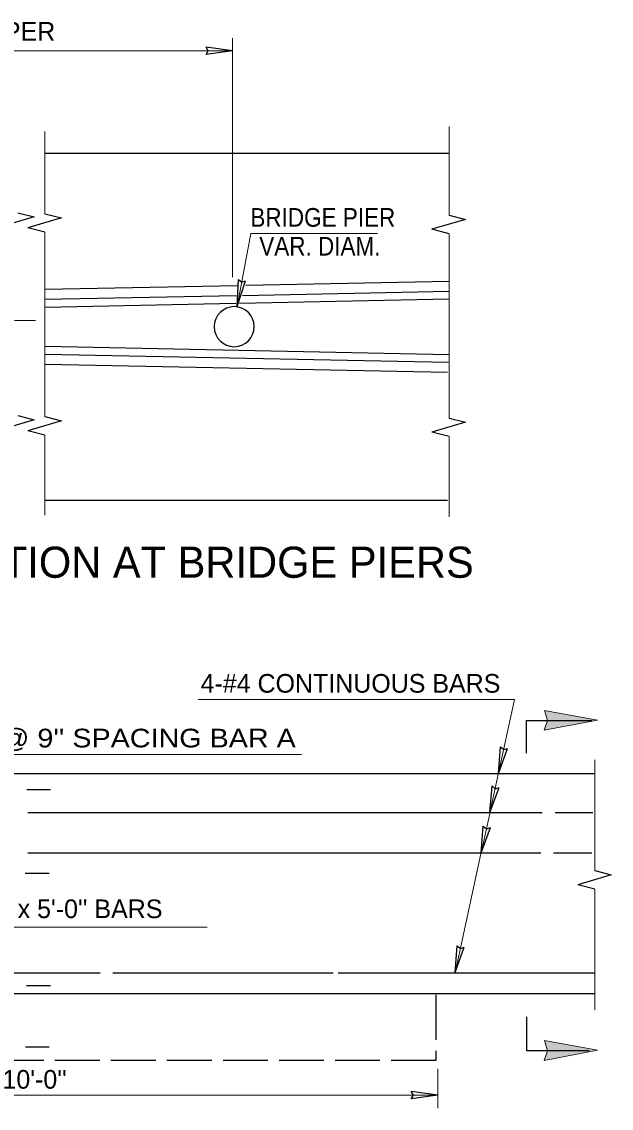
# Model space of a CAD drawing. Extents: x 444 to 815, y -532 to -224.
# Drawn here: x 685.3 to 723.2, y -425.1 to -355.3 of the extents above; entities that cross this region are included whole.
import ezdxf

# ---------------------------------------------------------------- set-up
doc = ezdxf.new("R2010")
doc.units = 0
doc.header["$LTSCALE"] = 0.48
doc.linetypes.add('LONG_DASHED', pattern=[7.5, 6, -1.5])
for name, color, linetype, lineweight in [('1', 7, 'Continuous', 13), ('10', 7, 'Continuous', 13), ('15', 7, 'Continuous', 25), ('16', 7, 'Continuous', 25)]:
    doc.layers.add(name, color=color, linetype=linetype, lineweight=lineweight)

msp = doc.modelspace()

# ---------------------------------------------------------------- hatches: boundary and pattern name
at = {"layer": '1'}
for points in [[(718.862, -399.4958), (722.2723, -400.1203), (718.8584, -400.7681), (719.0733, -400.1462)], [(718.862, -420.703), (722.2723, -421.3275), (718.8584, -421.9752), (719.0733, -421.3533)]]:
    msp.add_hatch(color=256, dxfattribs=at).paths.add_polyline_path(points)

# ---------------------------------------------------------------- linework, layer by layer
at = {"layer": '1', "lineweight": 25}
for p, q in [((698.8321, -357.1246), (697.1291, -356.8906)), ((698.8321, -357.1246), (697.1291, -357.3586)), ((686.7764, -368.7786), (685.6774, -368.4966)), ((712.739, -368.8668), (711.64, -368.5848)), ((699.1248, -373.5354), (699.2075, -371.8184)), ((699.1248, -373.5354), (699.6676, -371.9043)), ((686.7764, -381.8128), (685.6774, -381.5308)), ((712.739, -381.9011), (711.64, -381.6191)), ((715.912, -403.5476), (716.0458, -401.8338)), ((715.912, -403.5476), (716.503, -401.9334)), ((715.3643, -406.0604), (715.4981, -404.3467)), ((715.3643, -406.0604), (715.9553, -404.4462)), ((714.8044, -408.6318), (714.9382, -406.9181)), ((714.8044, -408.6318), (715.3954, -407.0177)), ((722.1051, -410.9724), (721.0061, -410.6904)), ((713.1273, -416.3257), (713.261, -414.612)), ((713.1273, -416.3257), (713.7183, -414.7116)), ((712.0157, -424.2153), (710.3127, -423.9813)), ((712.0157, -424.2153), (710.3127, -424.4493))]:
    msp.add_line(p, q, dxfattribs=at)
at = {"layer": '1'}
for p, q in [((712.739, -367.7026), (712.739, -361.9893)), ((686.7764, -367.6143), (686.7764, -362.2954)), ((686.7764, -375.7066), (686.7764, -368.7786)), ((712.739, -375.7948), (712.739, -368.8668)), ((686.7764, -380.6486), (686.7764, -374.9353)), ((712.739, -380.7368), (712.739, -375.0236)), ((686.7764, -386.9576), (686.7764, -381.8128)), ((712.739, -387.0458), (712.739, -381.9011)), ((722.1051, -409.8082), (722.1051, -402.6754)), ((722.1051, -418.7356), (722.1051, -410.9724))]:
    msp.add_line(p, q, dxfattribs=at)
at = {"layer": '1', "lineweight": 25}
for points in [[(697.1291, -357.3586), (697.2608, -357.1222), (697.1291, -356.8906)], [(685.0267, -367.5224), (686.0822, -367.7932), (683.9277, -368.4317)], [(686.7764, -367.5872), (687.8319, -367.8581), (685.6774, -368.4966)], [(712.739, -367.6755), (713.7945, -367.9463), (711.64, -368.5848)], [(699.2075, -371.8184), (699.4158, -371.9913), (699.6676, -371.9043)], [(685.0267, -380.5567), (686.0822, -380.8275), (683.9277, -381.466)], [(686.7764, -380.6215), (687.8319, -380.8923), (685.6774, -381.5308)], [(712.739, -380.7097), (713.7945, -380.9806), (711.64, -381.6191)], [(716.0458, -401.8338), (716.2487, -402.0128), (716.503, -401.9334)], [(715.4981, -404.3467), (715.701, -404.5257), (715.9553, -404.4462)], [(714.9382, -406.9181), (715.1412, -407.0971), (715.3954, -407.0177)], [(722.1051, -409.7811), (723.1606, -410.0519), (721.0061, -410.6904)], [(713.261, -414.612), (713.4639, -414.791), (713.7183, -414.7116)], [(710.3127, -424.4493), (710.4444, -424.2129), (710.3127, -423.9813)]]:
    msp.add_lwpolyline(points, dxfattribs=at)
at = {"layer": '1'}
for points in [[(718.862, -399.4958), (722.2723, -400.1203), (718.8584, -400.7681), (719.0733, -400.1462)], [(718.862, -420.703), (722.2723, -421.3275), (718.8584, -421.9752), (719.0733, -421.3533)]]:
    msp.add_lwpolyline(points, close=True, dxfattribs=at)
msp.add_lwpolyline([(697.1974, -413.4134), (679.9033, -413.4085), (677.4189, -404.5685)], dxfattribs=at)
at = {"layer": '10'}
for p, q in [((698.8324, -356.3051), (698.8324, -371.6493)), ((650.9052, -357.1254), (698.8324, -357.1254)), ((684.8238, -374.4407), (686.1691, -374.4383)), ((715.3507, -406.1236), (714.7995, -408.6542)), ((713.1237, -416.3487), (714.7888, -408.7038)), ((712.0157, -422.5132), (712.0157, -425.0511)), ((712.0157, -424.2153), (660.5624, -424.2153))]:
    msp.add_line(p, q, dxfattribs=at)
for points in [[(708.1366, -368.8543), (699.9985, -368.8543), (699.1239, -373.5356)], [(696.6168, -398.7807), (716.9499, -398.7807), (715.8981, -403.6102), (715.3615, -406.0739)], [(703.2514, -402.3307), (678.5351, -402.3307), (672.7983, -407.8327), (669.0277, -411.4491)]]:
    msp.add_lwpolyline(points, dxfattribs=at)
at = {"layer": '15'}
for p, q in [((686.7863, -363.693), (712.739, -363.693)), ((699.6882, -372.1802), (712.739, -371.9195)), ((686.7863, -372.4382), (699.1228, -372.1916)), ((699.4621, -372.8278), (712.739, -372.5625)), ((686.7863, -373.0812), (699.0773, -372.8355)), ((686.7863, -373.5784), (699.0331, -373.3333)), ((699.281, -373.3283), (712.739, -373.059)), ((686.7863, -376.0992), (712.7173, -376.6181)), ((686.7863, -376.5964), (712.6848, -377.114)), ((686.7863, -377.2395), (712.6412, -377.7562)), ((686.7764, -385.9847), (712.6435, -385.9847)), ((660.4531, -403.5482), (722.1051, -403.5482))]:
    msp.add_line(p, q, dxfattribs=at)
at = {"layer": '15', "linetype": 'LONG_DASHED'}
msp.add_lwpolyline([(711.8956, -417.764), (711.8956, -421.9817), (660.4531, -421.9817), (660.4531, -422.0237)], dxfattribs=at)
at = {"layer": '15'}
msp.add_arc((698.9353, -374.8388), 1.2861, 0, 359.99998, dxfattribs=at)
at = {"layer": '16'}
for p, q in [((685.617, -404.5685), (687.126, -404.5685)), ((685.6857, -406.0603), (718.7289, -406.0603)), ((719.552, -406.0603), (721.9698, -406.0603)), ((685.6857, -408.6324), (718.6432, -408.6324)), ((719.4491, -408.6324), (721.9183, -408.6324)), ((685.497, -409.9528), (687.0403, -409.9528)), ((683.8852, -416.3487), (690.3155, -416.3487)), ((691.1385, -416.3487), (705.2852, -416.3487)), ((705.6111, -416.3487), (722.1051, -416.3487)), ((685.5828, -417.1717), (687.1432, -417.1717)), ((722.1051, -417.7033), (662.9764, -417.7033)), ((685.5313, -421.0986), (687.0403, -421.0986))]:
    msp.add_line(p, q, dxfattribs=at)
for points in [[(717.7086, -402.2334), (717.7086, -400.1444), (721.9068, -400.1444)], [(717.7086, -419.1776), (717.7086, -421.3301), (721.7418, -421.3301)]]:
    msp.add_lwpolyline(points, dxfattribs=at)

# ---------------------------------------------------------------- texts
at = {"layer": '15'}
for s, p in [('LENGTH OF TRANSITION OF 24:1 TAPER', (656.0524, -356.4682)), ('4-#4 CONTINUOUS BARS', (696.7763, -398.3541)), ("8 - #5 x 5'-0'' BARS", (680.4747, -412.8368)), ("10'-0''", (684.0478, -423.7922))]:
    msp.add_text(s, height=1.2, dxfattribs=at).set_placement(p)
for s, width, p in [('BRIDGE PIER', 0.9, (699.9739, -368.4199)), ('VAR. DIAM.', 0.9, (700.5462, -370.271)), ("4 - #4 @ 9'' SPACING BAR A", 1.15, (678.6738, -401.8687))]:
    msp.add_text(s, height=1.2, dxfattribs=dict(at, width=width)).set_placement(p)
at = {"layer": '16'}
msp.add_text('DETAIL OF TRANSITION SECTION AT BRIDGE PIERS', height=2, dxfattribs=at).set_placement((647.0078, -390.9716))

doc.saveas('drawing.dxf')
